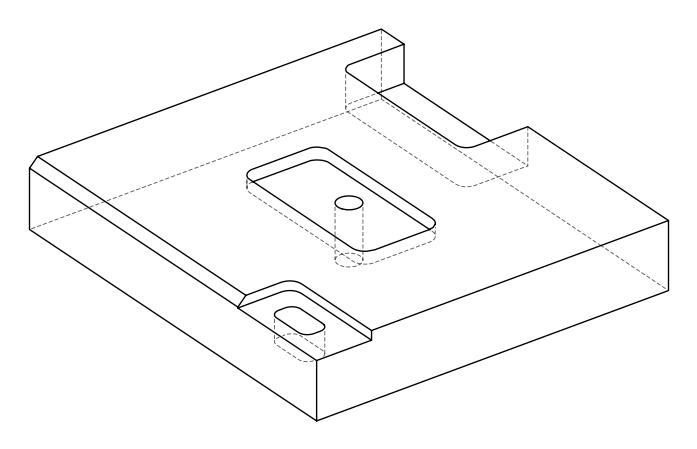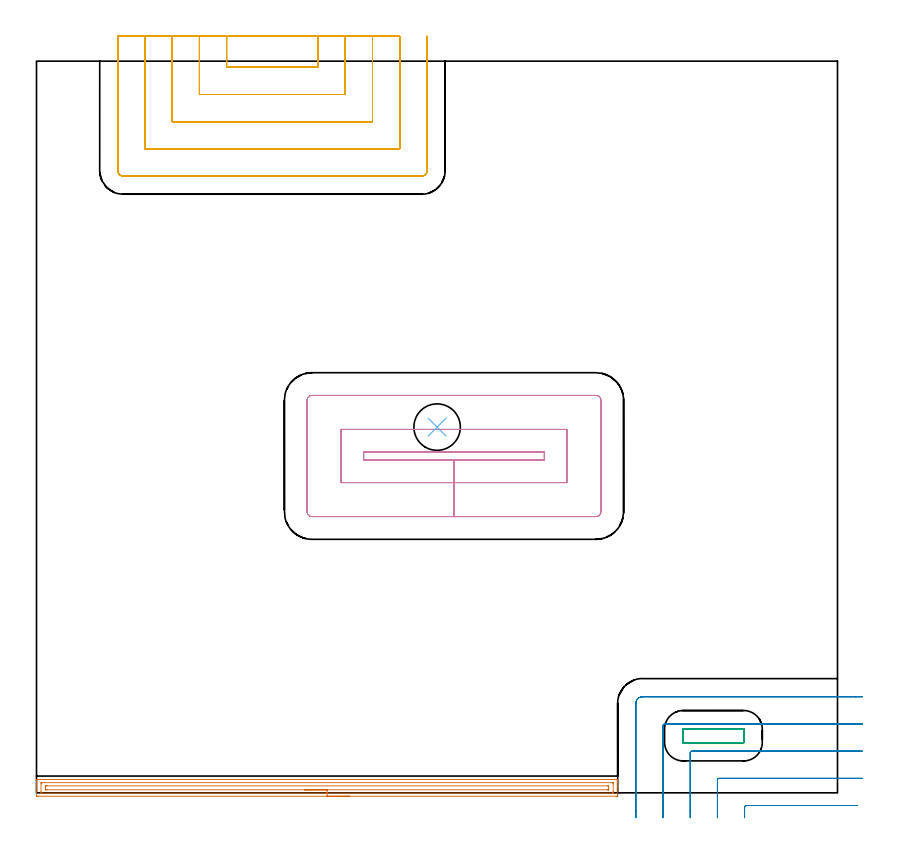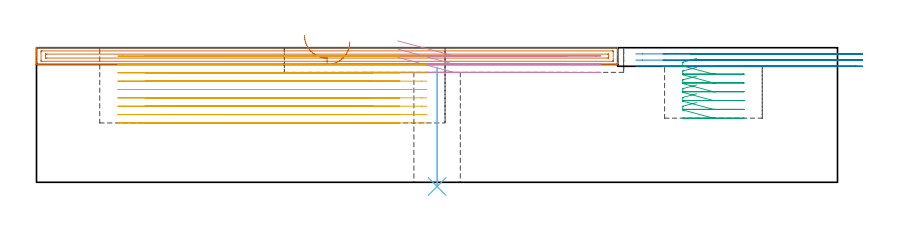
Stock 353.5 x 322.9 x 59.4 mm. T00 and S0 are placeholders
(PLAN: 6 operations, 4 tool changes, 44.7 min)
(1 AREA_MILL | FG_CHAMFER_SURFACE | UGT0205_001 | 6.36 min | 7153 mm3)
(2 MILL_CORNER_NOTCH_RECTANGULAR | CORNER_NOTCH_RECTANGULAR | NXT0201_012 | Follow Part, ap 4, ae 75% | 3.47 min | 39760 mm3)
(3 MILL_RECTANGULAR_POCKET | POCKET_RECTANGULAR_STRAIGHT | NXT0201_012 | Follow Part, ap 4, ae 75% | 1.46 min | 20598 mm3)
(4 MILL_RECTANGULAR_POCKET_1 | POCKET_RECTANGULAR_STRAIGHT_1 | UGT0201_094 | Follow Part, ap 5, ae 75% | 5.13 min | 118568 mm3)
(5 MILL_SLOT | SLOT_PARTIAL_RECTANGULAR | NXT0201_012 | Follow Part, ap 4, ae 75% | 28.05 min | 295519 mm3)
(6 INDEXABLE_INSERT_DRILL_THROUGH_HOLE_FROM_SOLID | STEP1HOLE | NXT0302_012 | 0.21 min | 15997 mm3)
(TOOL UGT0205_001 | Chamfer Mill 20 x 3 x 45 deg. | D20 FL50 Z2)
(TOOL NXT0201_012 | ENDMILL 16mm [2P460-1600-NA 1630] | D16 FL38 Z6)
(TOOL UGT0201_094 | End mill 20 mm | D20 FL38 Z4)
(TOOL NXT0302_012 | Index. Insert Drill 20.5mm [880-D2050L25-03] | D20.5 PA176 FL62 Z2)
(OP 1 AREA_MILL)
G17 G21 G94 G90
T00 M6
G54
G17 G0 G90 X138.25 Y-1.5 S1061 M3
G43 Z69.4 H0
Z62.
G94 G1 X138.212 Z61.128 F250.
X138.098 Z60.264
X137.909 Z59.412
X137.647 Z58.58
X137.313 Z57.774
X136.91 Z57.
X136.442 Z56.264
X135.91 Z55.572
X135.321 Z54.929
X134.678 Z54.34
X133.986 Z53.808
X133.25 Z53.34
X132.476 Z52.937
X131.67 Z52.603
X130.838 Z52.341
X129.986 Z52.152
X129.122 Z52.038
X128.25 Z52.
X0.608
X0.003 Y-1.498 Z51.999
X0.002 Y-1.497 Z52.
X0. Y-1.493 Z52.004
Y2.645 Z56.14
Y3.214 Z56.711
Y3.536 Z57.032
Y4.105 Z57.601
Y4.427 Z57.922
Y5.071 Z58.57
Y5.48 Z58.979
X0.007 Y5.853 Z59.344
X0.01 Y5.897 Z59.388
X0.161 Y5.9 Z59.4
X256.339
X256.49 Y5.897 Z59.388
X256.493 Y5.853 Z59.344
X256.5 Y5.479 Z58.979
Y5.071 Z58.57
Y4.427 Z57.922
Y3.214 Z56.711
Y2.645 Z56.14
Y-0.633 Z52.863
X256.498 Y-0.918 Z52.579
X256.493 Y-1.491 Z52.006
X256.469 Y-1.493 Z52.004
X255.892 Y-1.5 Z52.
X128.25
Y-0.086 Z53.414
X2.334 Y-0.085 Z53.415
X2.216 Y-0.083 Z53.417
X2.01 Y-0.076 Z53.424
X2.007 Y-0.027 Z53.473
X2.001 Y0.364 Z53.864
Y3.928 Z57.428
X2.007 Y4.427 Z57.927
X2.01 Y4.469 Z57.969
X2.158 Y4.48 Z57.98
X2.275 Y4.485 Z57.985
X2.334 Y4.486 Z57.986
X2.393
X254.166 Y4.485 Z57.985
X254.284 Y4.483 Z57.983
X254.49 Y4.476 Z57.976
X254.493 Y4.427 Z57.927
X254.499 Y4.036 Z57.536
Y0.472 Z53.972
X254.493 Y-0.027 Z53.473
X254.49 Y-0.069 Z53.431
X254.342 Y-0.08 Z53.42
X254.225 Y-0.085 Z53.415
X254.166 Y-0.086 Z53.414
X254.107
X128.25
Y1.328 Z54.828
X4.605 Y1.329 Z54.829
X4.178 Y1.331 Z54.831
X4.037 Y1.334 Z54.834
X4.019 Y1.335 Z54.835
X4.01 Y1.365 Z54.865
X4.005 Y1.459 Z54.959
X4.002 Y1.577 Z55.077
X4. Y2.645 Z56.145
Y2.823 Z56.323
X4.005 Y3. Z56.5
X4.009 Y3.05 Z56.55
X4.013 Y3.066 Z56.566
X4.019 Y3.067 Z56.567
X4.071 Y3.07 Z56.57
X4.178 Y3.071 Z56.571
X4.644 Y3.072 Z56.572
X251.895 Y3.071 Z56.571
X252.322 Y3.069 Z56.569
X252.463 Y3.066 Z56.566
X252.481 Y3.065 Z56.565
X252.49 Y3.035 Z56.535
X252.495 Y2.941 Z56.441
X252.498 Y2.823 Z56.323
X252.5 Y1.755 Z55.255
Y1.577 Z55.077
X252.495 Y1.399 Z54.899
X252.491 Y1.35 Z54.85
X252.487 Y1.334 Z54.834
X252.48 Y1.333 Z54.833
X252.429 Y1.33 Z54.83
X252.322 Y1.329 Z54.829
X251.856 Y1.328 Z54.828
X128.25
X127.378 Z54.867
X126.514 Z54.98
X125.662 Z55.169
X124.83 Z55.432
X124.024 Z55.765
X123.25 Z56.168
X122.514 Z56.637
X121.822 Z57.168
X121.179 Z57.757
X120.59 Z58.401
X120.058 Z59.093
X119.59 Z59.828
X119.187 Z60.602
X118.853 Z61.408
X118.591 Z62.24
X118.402 Z63.092
X118.288 Z63.957
X118.25 Z64.828
G0 Z69.4
M5
M2
(OP 2 MILL_CORNER_NOTCH_RECTANGULAR)
G17 G21 G94 G90
T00 M6
G54
G17 G0 G90 X362.213 Y-5.6 S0 M3
G43 Z69.4 H1
Z56.667
G94 G1 X359.213 F250.
X313.295 F500.
G3 X312.5 Y-6.395 R0.8
G1 Y-8.
Y-11. F250.
G0 Z69.4
X364.5 Y6.4
Z56.667
G1 X361.5
X301.295 F500.
G3 X300.5 Y5.605 R0.8
G1 Y-8.
Y-11. F250.
G0 Z69.4
X364.5 Y18.4
Z56.667
G1 X361.5
X289.296 F500.
G3 X288.5 Y17.604 R0.8
G1 Y-8.
Y-11. F250.
G0 Z69.4
X364.5 Y30.4
Z56.667
G1 X361.5
X277.296 F500.
G3 X276.5 Y29.604 R0.8
G1 Y-8.
Y-11. F250.
G0 Z69.4
X364.5 Y42.4
Z56.667
G1 X361.5
X267.4 F500.
G3 X264.5 Y39.5 R2.9
G1 Y-8.
Y-11. F250.
G0 Z69.4
X362.213 Y-5.6
Z53.933
G1 X359.213
X313.295 F500.
G3 X312.5 Y-6.395 R0.8
G1 Y-8.
Y-11. F250.
G0 Z69.4
X364.5 Y6.4
Z53.933
G1 X361.5
X301.295 F500.
G3 X300.5 Y5.605 R0.8
G1 Y-8.
Y-11. F250.
G0 Z69.4
X364.5 Y18.4
Z53.933
G1 X361.5
X289.296 F500.
G3 X288.5 Y17.604 R0.8
G1 Y-8.
Y-11. F250.
G0 Z69.4
X364.5 Y30.4
Z53.933
G1 X361.5
X277.296 F500.
G3 X276.5 Y29.604 R0.8
G1 Y-8.
Y-11. F250.
G0 Z69.4
X364.5 Y42.4
Z53.933
G1 X361.5
X267.4 F500.
G3 X264.5 Y39.5 R2.9
G1 Y-8.
Y-11. F250.
G0 Z69.4
X362.213 Y-5.6
Z51.2
G1 X359.213
X313.295 F500.
G3 X312.5 Y-6.395 R0.8
G1 Y-8.
Y-11. F250.
G0 Z69.4
X364.5 Y6.4
Z51.2
G1 X361.5
X301.295 F500.
G3 X300.5 Y5.605 R0.8
G1 Y-8.
Y-11. F250.
G0 Z69.4
X364.5 Y18.4
Z51.2
G1 X361.5
X289.296 F500.
G3 X288.5 Y17.604 R0.8
G1 Y-8.
Y-11. F250.
G0 Z69.4
X364.5 Y30.4
Z51.2
G1 X361.5
X277.296 F500.
G3 X276.5 Y29.604 R0.8
G1 Y-8.
Y-11. F250.
G0 Z69.4
X364.5 Y42.4
Z51.2
G1 X361.5
X267.4 F500.
G3 X264.5 Y39.5 R2.9
G1 Y-8.
Y-11. F250.
G0 Z69.4
M5
M2
(OP 3 MILL_RECTANGULAR_POCKET)
G17 G21 G94 G90
T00 M6
G54
G17 G0 G90 X291.318 Y28.3 S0 M3
G43 Z69.4 H1
Z54.625
G94 G1 X285.355 Z53.027 F250.
X285.255 Y28.245 Z52.997
X285.2 Y28.145 Z52.966
Y22.255 Z51.388
X285.255 Y22.155 Z51.357
X285.355 Y22.1 Z51.327
X285.4 Z51.315
X298.75 Z47.737
X312.1 F500.
G3 X312.3 Y22.3 R0.2
G1 Y28.1
G3 X312.1 Y28.3 R0.2
G1 X285.4
G3 X285.2 Y28.1 R0.2
G1 Y22.3
G3 X285.4 Y22.1 R0.2
G1 X298.75
X299.75
G0 X291.318 Y28.3 Z50.737
G1 X285.355 Z49.14 F250.
X285.255 Y28.245 Z49.109
X285.2 Y28.145 Z49.079
Y22.255 Z47.5
X285.255 Y22.155 Z47.47
X285.355 Y22.1 Z47.439
X285.4 Z47.427
X298.75 Z43.85
X312.1 F500.
G3 X312.3 Y22.3 R0.2
G1 Y28.1
G3 X312.1 Y28.3 R0.2
G1 X285.4
G3 X285.2 Y28.1 R0.2
G1 Y22.3
G3 X285.4 Y22.1 R0.2
G1 X298.75
X299.75
G0 X291.318 Y28.3 Z46.85
G1 X285.355 Z45.252 F250.
X285.255 Y28.245 Z45.222
X285.2 Y28.145 Z45.191
Y22.255 Z43.613
X285.255 Y22.155 Z43.582
X285.355 Y22.1 Z43.552
X285.4 Z43.54
X298.75 Z39.962
X312.1 F500.
G3 X312.3 Y22.3 R0.2
G1 Y28.1
G3 X312.1 Y28.3 R0.2
G1 X285.4
G3 X285.2 Y28.1 R0.2
G1 Y22.3
G3 X285.4 Y22.1 R0.2
G1 X298.75
X299.75
G0 X291.318 Y28.3 Z42.962
G1 X285.355 Z41.365 F250.
X285.255 Y28.245 Z41.334
X285.2 Y28.145 Z41.304
Y22.255 Z39.725
X285.255 Y22.155 Z39.695
X285.355 Y22.1 Z39.664
X285.4 Z39.652
X298.75 Z36.075
X312.1 F500.
G3 X312.3 Y22.3 R0.2
G1 Y28.1
G3 X312.1 Y28.3 R0.2
G1 X285.4
G3 X285.2 Y28.1 R0.2
G1 Y22.3
G3 X285.4 Y22.1 R0.2
G1 X298.75
X299.75
G0 X291.318 Y28.3 Z39.075
G1 X285.355 Z37.477 F250.
X285.255 Y28.245 Z37.447
X285.2 Y28.145 Z37.416
Y22.255 Z35.838
X285.255 Y22.155 Z35.807
X285.355 Y22.1 Z35.777
X285.4 Z35.765
X298.75 Z32.187
X312.1 F500.
G3 X312.3 Y22.3 R0.2
G1 Y28.1
G3 X312.1 Y28.3 R0.2
G1 X285.4
G3 X285.2 Y28.1 R0.2
G1 Y22.3
G3 X285.4 Y22.1 R0.2
G1 X298.75
X299.75
G0 X291.318 Y28.3 Z35.187
G1 X285.355 Z33.59 F250.
X285.255 Y28.245 Z33.559
X285.2 Y28.145 Z33.529
Y22.255 Z31.95
X285.255 Y22.155 Z31.92
X285.355 Y22.1 Z31.889
X285.4 Z31.877
X298.75 Z28.3
X312.1 F500.
G3 X312.3 Y22.3 R0.2
G1 Y28.1
G3 X312.1 Y28.3 R0.2
G1 X285.4
G3 X285.2 Y28.1 R0.2
G1 Y22.3
G3 X285.4 Y22.1 R0.2
G1 X298.75
X299.75
G0 Z69.4
M5
M2
(OP 4 MILL_RECTANGULAR_POCKET_1)
G17 G21 G94 G90
T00 M6
G54
G17 G0 G90 X159.494 Y146.9 S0 M3
G43 Z69.4 H0
Z62.4
G94 G1 X184.25 Z55.767 F250.
X224.1 F500.
Y150.4
X144.4
Y146.9
X184.25
Y136.9
X234.1
Y160.4
X134.4
Y136.9
X184.25
Y121.9
X246.9
G3 X249.1 Y124.1 R2.2
G1 Y173.2
G3 X246.9 Y175.4 R2.2
G1 X121.6
G3 X119.4 Y173.2 R2.2
G1 Y124.1
G3 X121.6 Y121.9 R2.2
G1 X184.25
X185.25
G0 X159.494 Y146.9 Z58.767
G1 X184.25 Z52.133 F250.
X224.1 F500.
Y150.4
X144.4
Y146.9
X184.25
Y136.9
X234.1
Y160.4
X134.4
Y136.9
X184.25
Y121.9
X246.9
G3 X249.1 Y124.1 R2.2
G1 Y173.2
G3 X246.9 Y175.4 R2.2
G1 X121.6
G3 X119.4 Y173.2 R2.2
G1 Y124.1
G3 X121.6 Y121.9 R2.2
G1 X184.25
X185.25
G0 X159.494 Y146.9 Z55.133
G1 X184.25 Z48.5 F250.
X224.1 F500.
Y150.4
X144.4
Y146.9
X184.25
Y136.9
X234.1
Y160.4
X134.4
Y136.9
X184.25
Y121.9
X246.9
G3 X249.1 Y124.1 R2.2
G1 Y173.2
G3 X246.9 Y175.4 R2.2
G1 X121.6
G3 X119.4 Y173.2 R2.2
G1 Y124.1
G3 X121.6 Y121.9 R2.2
G1 X184.25
X185.25
G0 Z69.4
M5
M2
(OP 5 MILL_SLOT)
G17 G21 G94 G90
T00 M6
G54
G17 G0 G90 X83.9 Y333.9 S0 M3
G43 Z69.4 H1
Z55.711
G94 G1 Y330.9 F250.
Y320.2 F500.
X124.3
Y330.9
Y333.9 F250.
X71.9
Y330.9
Y308.2 F500.
X136.3
Y330.9
Y333.9 F250.
X59.9
Y330.9
Y296.2 F500.
X148.3
Y330.9
Y333.9 F250.
X47.9
Y330.9
Y284.2 F500.
X160.3
Y330.9
Y333.9 F250.
X35.9
Y330.9
Y274.5 F500.
G3 X38.2 Y272.2 R2.3
G1 X170.
G3 X172.3 Y274.5 R2.3
G1 Y330.9
Y333.9 F250.
G0 X83.9 Z52.022
G1 Y330.9
Y320.2 F500.
X124.3
Y330.9
Y333.9 F250.
X71.9
Y330.9
Y308.2 F500.
X136.3
Y330.9
Y333.9 F250.
X59.9
Y330.9
Y296.2 F500.
X148.3
Y330.9
Y333.9 F250.
X47.9
Y330.9
Y284.2 F500.
X160.3
Y330.9
Y333.9 F250.
X35.9
Y330.9
Y274.5 F500.
G3 X38.2 Y272.2 R2.3
G1 X170.
G3 X172.3 Y274.5 R2.3
G1 Y330.9
Y333.9 F250.
G0 X83.9 Z48.333
G1 Y330.9
Y320.2 F500.
X124.3
Y330.9
Y333.9 F250.
X71.9
Y330.9
Y308.2 F500.
X136.3
Y330.9
Y333.9 F250.
X59.9
Y330.9
Y296.2 F500.
X148.3
Y330.9
Y333.9 F250.
X47.9
Y330.9
Y284.2 F500.
X160.3
Y330.9
Y333.9 F250.
X35.9
Y330.9
Y274.5 F500.
G3 X38.2 Y272.2 R2.3
G1 X170.
G3 X172.3 Y274.5 R2.3
G1 Y330.9
Y333.9 F250.
G0 X83.9 Z44.644
G1 Y330.9
Y320.2 F500.
X124.3
Y330.9
Y333.9 F250.
X71.9
Y330.9
Y308.2 F500.
X136.3
Y330.9
Y333.9 F250.
X59.9
Y330.9
Y296.2 F500.
X148.3
Y330.9
Y333.9 F250.
X47.9
Y330.9
Y284.2 F500.
X160.3
Y330.9
Y333.9 F250.
X35.9
Y330.9
Y274.5 F500.
G3 X38.2 Y272.2 R2.3
G1 X170.
G3 X172.3 Y274.5 R2.3
G1 Y330.9
Y333.9 F250.
G0 X83.9 Z40.956
G1 Y330.9
Y320.2 F500.
X124.3
Y330.9
Y333.9 F250.
X71.9
Y330.9
Y308.2 F500.
X136.3
Y330.9
Y333.9 F250.
X59.9
Y330.9
Y296.2 F500.
X148.3
Y330.9
Y333.9 F250.
X47.9
Y330.9
Y284.2 F500.
X160.3
Y330.9
Y333.9 F250.
X35.9
Y330.9
Y274.5 F500.
G3 X38.2 Y272.2 R2.3
G1 X170.
G3 X172.3 Y274.5 R2.3
G1 Y330.9
Y333.9 F250.
G0 X83.9 Z37.267
G1 Y330.9
Y320.2 F500.
X124.3
Y330.9
Y333.9 F250.
X71.9
Y330.9
Y308.2 F500.
X136.3
Y330.9
Y333.9 F250.
X59.9
Y330.9
Y296.2 F500.
X148.3
Y330.9
Y333.9 F250.
X47.9
Y330.9
Y284.2 F500.
X160.3
Y330.9
Y333.9 F250.
X35.9
Y330.9
Y274.5 F500.
G3 X38.2 Y272.2 R2.3
G1 X170.
G3 X172.3 Y274.5 R2.3
G1 Y330.9
Y333.9 F250.
G0 X83.9 Z33.578
G1 Y330.9
Y320.2 F500.
X124.3
Y330.9
Y333.9 F250.
X71.9
Y330.9
Y308.2 F500.
X136.3
Y330.9
Y333.9 F250.
X59.9
Y330.9
Y296.2 F500.
X148.3
Y330.9
Y333.9 F250.
X47.9
Y330.9
Y284.2 F500.
X160.3
Y330.9
Y333.9 F250.
X35.9
Y330.9
Y274.5 F500.
G3 X38.2 Y272.2 R2.3
G1 X170.
G3 X172.3 Y274.5 R2.3
G1 Y330.9
Y333.9 F250.
G0 X83.9 Z29.889
G1 Y330.9
Y320.2 F500.
X124.3
Y330.9
Y333.9 F250.
X71.9
Y330.9
Y308.2 F500.
X136.3
Y330.9
Y333.9 F250.
X59.9
Y330.9
Y296.2 F500.
X148.3
Y330.9
Y333.9 F250.
X47.9
Y330.9
Y284.2 F500.
X160.3
Y330.9
Y333.9 F250.
X35.9
Y330.9
Y274.5 F500.
G3 X38.2 Y272.2 R2.3
G1 X170.
G3 X172.3 Y274.5 R2.3
G1 Y330.9
Y333.9 F250.
G0 X83.9 Z26.2
G1 Y330.9
Y320.2 F500.
X124.3
Y330.9
Y333.9 F250.
X71.9
Y330.9
Y308.2 F500.
X136.3
Y330.9
Y333.9 F250.
X59.9
Y330.9
Y296.2 F500.
X148.3
Y330.9
Y333.9 F250.
X47.9
Y330.9
Y284.2 F500.
X160.3
Y330.9
Y333.9 F250.
X35.9
Y330.9
Y274.5 F500.
G3 X38.2 Y272.2 R2.3
G1 X170.
G3 X172.3 Y274.5 R2.3
G1 Y330.9
Y333.9 F250.
G0 Z69.4
M5
M2
(OP 6 INDEXABLE_INSERT_DRILL_THROUGH_HOLE_FROM_SOLID)
G17 G21 G94 G90
T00 M6
G54
G17 G0 G90 X176.8 Y161.4 S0 M3
G43 Z69.4 H1
G94 G81 G98 Z-1.858 F250. R50.5
G80
M5
M2
